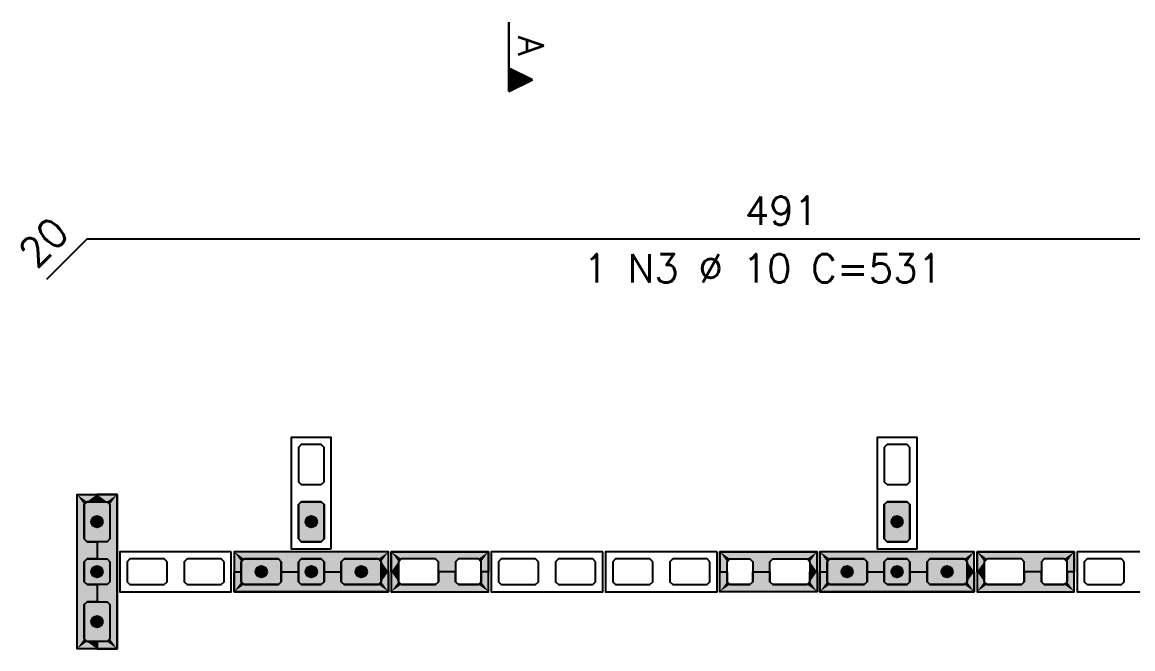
# Model space of a CAD drawing. Extents: x -1.9 to 86, y -1.6 to 60.9.
# Drawn here: x 6.92 to 14.69, y 27.5 to 31.89 of the extents above; entities that cross this region are included whole.
import ezdxf

# ---------------------------------------------------------------- set-up
doc = ezdxf.new("R2010")
doc.units = 0
doc.header["$MEASUREMENT"] = 0
for name, color, linetype in [('PENA_01', 1, 'CONTINUOUS'), ('PENA_02', 2, 'CONTINUOUS'), ('PENA_03', 3, 'CONTINUOUS'), ('PENA_05', 5, 'CONTINUOUS'), ('PENA_11', 252, 'CONTINUOUS'), ('PENA_19', 240, 'CONTINUOUS'), ('PENA_21', 100, 'CONTINUOUS')]:
    doc.layers.add(name, color=color, linetype=linetype)
doc.styles.get("Standard").update_dxf_attribs({"font": 'ROMANS.SHX'})

msp = doc.modelspace()

# ---------------------------------------------------------------- linework, layer by layer
at = {"layer": 'PENA_01', "linetype": 'Continuous'}
for points in [[(9.011106, 28.647602), (9.031106, 28.667602), (9.031106, 28.907602), (9.011106, 28.927602), (8.871106, 28.927602), (8.851106, 28.907602), (8.851106, 28.667602), (8.871106, 28.647602), (9.011106, 28.647602)], [(13.111106, 28.647602), (13.131106, 28.667602), (13.131106, 28.907602), (13.111106, 28.927602), (12.971106, 28.927602), (12.951106, 28.907602), (12.951106, 28.667602), (12.971106, 28.647602), (13.111106, 28.647602)], [(7.511106, 28.527602), (7.531106, 28.507602), (7.531106, 28.267602), (7.511106, 28.247602), (7.371106, 28.247602), (7.351106, 28.267602), (7.351106, 28.507602), (7.371106, 28.527602), (7.511106, 28.527602)], [(9.011106, 28.247602), (9.031106, 28.267602), (9.031106, 28.507602), (9.011106, 28.527602), (8.871106, 28.527602), (8.851106, 28.507602), (8.851106, 28.267602), (8.871106, 28.247602), (9.011106, 28.247602)], [(13.111106, 28.247602), (13.131106, 28.267602), (13.131106, 28.507602), (13.111106, 28.527602), (12.971106, 28.527602), (12.951106, 28.507602), (12.951106, 28.267602), (12.971106, 28.247602), (13.111106, 28.247602)], [(7.511106, 28.127602), (7.531106, 28.107602), (7.531106, 27.967602), (7.511106, 27.947602), (7.371106, 27.947602), (7.351106, 27.967602), (7.351106, 28.107602), (7.371106, 28.127602), (7.511106, 28.127602)], [(7.931106, 28.107602), (7.911106, 28.127602), (7.671106, 28.127602), (7.651106, 28.107602), (7.651106, 27.967602), (7.671106, 27.947602), (7.911106, 27.947602), (7.931106, 27.967602), (7.931106, 28.107602)], [(8.331106, 28.107602), (8.311106, 28.127602), (8.071106, 28.127602), (8.051106, 28.107602), (8.051106, 27.967602), (8.071106, 27.947602), (8.311106, 27.947602), (8.331106, 27.967602), (8.331106, 28.107602)], [(8.451106, 27.967602), (8.471106, 27.947602), (8.711106, 27.947602), (8.731106, 27.967602), (8.731106, 28.107602), (8.711106, 28.127602), (8.471106, 28.127602), (8.451106, 28.107602), (8.451106, 27.967602)], [(8.851106, 27.967602), (8.871106, 27.947602), (9.011106, 27.947602), (9.031106, 27.967602), (9.031106, 28.107602), (9.011106, 28.127602), (8.871106, 28.127602), (8.851106, 28.107602), (8.851106, 27.967602)], [(9.151106, 27.967602), (9.171106, 27.947602), (9.411106, 27.947602), (9.431106, 27.967602), (9.431106, 28.107602), (9.411106, 28.127602), (9.171106, 28.127602), (9.151106, 28.107602), (9.151106, 27.967602)], [(9.811106, 28.127602), (9.571106, 28.127602), (9.551106, 28.107602), (9.551106, 27.967602), (9.571106, 27.947602), (9.811106, 27.947602), (9.831106, 27.967602), (9.831106, 28.107602), (9.811106, 28.127602)], [(10.111106, 28.127602), (9.971106, 28.127602), (9.951106, 28.107602), (9.951106, 27.967602), (9.971106, 27.947602), (10.111106, 27.947602), (10.131106, 27.967602), (10.131106, 28.107602), (10.111106, 28.127602)], [(10.531106, 28.107602), (10.511106, 28.127602), (10.271106, 28.127602), (10.251106, 28.107602), (10.251106, 27.967602), (10.271106, 27.947602), (10.511106, 27.947602), (10.531106, 27.967602), (10.531106, 28.107602)], [(10.931106, 28.107602), (10.911106, 28.127602), (10.671106, 28.127602), (10.651106, 28.107602), (10.651106, 27.967602), (10.671106, 27.947602), (10.911106, 27.947602), (10.931106, 27.967602), (10.931106, 28.107602)], [(11.331106, 28.107602), (11.311106, 28.127602), (11.071106, 28.127602), (11.051106, 28.107602), (11.051106, 27.967602), (11.071106, 27.947602), (11.311106, 27.947602), (11.331106, 27.967602), (11.331106, 28.107602)], [(11.731106, 28.107602), (11.711106, 28.127602), (11.471106, 28.127602), (11.451106, 28.107602), (11.451106, 27.967602), (11.471106, 27.947602), (11.711106, 27.947602), (11.731106, 27.967602), (11.731106, 28.107602)], [(11.871106, 28.127602), (12.011106, 28.127602), (12.031106, 28.107602), (12.031106, 27.967602), (12.011106, 27.947602), (11.871106, 27.947602), (11.851106, 27.967602), (11.851106, 28.107602), (11.871106, 28.127602)], [(12.171106, 28.127602), (12.411106, 28.127602), (12.431106, 28.107602), (12.431106, 27.967602), (12.411106, 27.947602), (12.171106, 27.947602), (12.151106, 27.967602), (12.151106, 28.107602), (12.171106, 28.127602)], [(12.551106, 27.967602), (12.571106, 27.947602), (12.811106, 27.947602), (12.831106, 27.967602), (12.831106, 28.107602), (12.811106, 28.127602), (12.571106, 28.127602), (12.551106, 28.107602), (12.551106, 27.967602)], [(12.951106, 27.967602), (12.971106, 27.947602), (13.111106, 27.947602), (13.131106, 27.967602), (13.131106, 28.107602), (13.111106, 28.127602), (12.971106, 28.127602), (12.951106, 28.107602), (12.951106, 27.967602)], [(13.251106, 27.967602), (13.271106, 27.947602), (13.511106, 27.947602), (13.531106, 27.967602), (13.531106, 28.107602), (13.511106, 28.127602), (13.271106, 28.127602), (13.251106, 28.107602), (13.251106, 27.967602)], [(13.911106, 28.127602), (13.671106, 28.127602), (13.651106, 28.107602), (13.651106, 27.967602), (13.671106, 27.947602), (13.911106, 27.947602), (13.931106, 27.967602), (13.931106, 28.107602), (13.911106, 28.127602)], [(14.211106, 28.127602), (14.071106, 28.127602), (14.051106, 28.107602), (14.051106, 27.967602), (14.071106, 27.947602), (14.211106, 27.947602), (14.231106, 27.967602), (14.231106, 28.107602), (14.211106, 28.127602)], [(14.631106, 28.107602), (14.611106, 28.127602), (14.371106, 28.127602), (14.351106, 28.107602), (14.351106, 27.967602), (14.371106, 27.947602), (14.611106, 27.947602), (14.631106, 27.967602), (14.631106, 28.107602)], [(7.511106, 27.827602), (7.531106, 27.807602), (7.531106, 27.567602), (7.511106, 27.547602), (7.371106, 27.547602), (7.351106, 27.567602), (7.351106, 27.807602), (7.371106, 27.827602), (7.511106, 27.827602)]]:
    msp.add_lwpolyline(points, dxfattribs=at)
at = {"layer": 'PENA_02', "linetype": 'Continuous'}
for p, q in [((7.301106, 27.497602), (7.301106, 28.577602)), ((7.301106, 28.577602), (7.581106, 28.577602)), ((7.581106, 28.577602), (7.581106, 27.497602)), ((9.481106, 28.177602), (8.401106, 28.177602)), ((8.401106, 28.177602), (8.401106, 27.897602)), ((9.481106, 27.897602), (9.481106, 28.177602)), ((13.581106, 28.177602), (12.501106, 28.177602)), ((12.501106, 28.177602), (12.501106, 27.897602)), ((13.581106, 27.897602), (13.581106, 28.177602)), ((8.401106, 27.897602), (9.481106, 27.897602)), ((12.501106, 27.897602), (13.581106, 27.897602)), ((7.581106, 27.497602), (7.301106, 27.497602))]:
    msp.add_line(p, q, dxfattribs=at)
for points in [[(9.081106, 28.197602), (9.081106, 28.977602), (8.801106, 28.977602), (8.801106, 28.197602), (9.081106, 28.197602)], [(13.181106, 28.197602), (13.181106, 28.977602), (12.901106, 28.977602), (12.901106, 28.197602), (13.181106, 28.197602)], [(8.381106, 28.177602), (7.601106, 28.177602), (7.601106, 27.897602), (8.381106, 27.897602), (8.381106, 28.177602)], [(10.181106, 28.177602), (9.501106, 28.177602), (9.501106, 27.897602), (10.181106, 27.897602), (10.181106, 28.177602)], [(10.981106, 28.177602), (10.201106, 28.177602), (10.201106, 27.897602), (10.981106, 27.897602), (10.981106, 28.177602)], [(11.781106, 28.177602), (11.001106, 28.177602), (11.001106, 27.897602), (11.781106, 27.897602), (11.781106, 28.177602)], [(11.801106, 28.177602), (12.481106, 28.177602), (12.481106, 27.897602), (11.801106, 27.897602), (11.801106, 28.177602)], [(14.281106, 28.177602), (13.601106, 28.177602), (13.601106, 27.897602), (14.281106, 27.897602), (14.281106, 28.177602)], [(15.081106, 28.177602), (14.301106, 28.177602), (14.301106, 27.897602), (15.081106, 27.897602), (15.081106, 28.177602)]]:
    msp.add_lwpolyline(points, dxfattribs=at)
at = {"layer": 'PENA_03', "linetype": 'Continuous'}
for p, q in [((10.322784, 31.885031), (10.322784, 31.398649)), ((10.32348, 31.564234), (10.32348, 31.885031)), ((10.488717, 31.481615), (10.323479, 31.564234)), ((10.32348, 31.399777), (10.32348, 31.563454)), ((10.487156, 31.481615), (10.32348, 31.563454)), ((10.335548, 31.405031), (10.335548, 31.5582)), ((10.348312, 31.411413), (10.348312, 31.551818)), ((10.361076, 31.417795), (10.361076, 31.545436)), ((10.37384, 31.424177), (10.37384, 31.539054)), ((10.386604, 31.430559), (10.386604, 31.532672)), ((10.399368, 31.436941), (10.399368, 31.52629)), ((10.412132, 31.443323), (10.412132, 31.519908)), ((10.424896, 31.449705), (10.424896, 31.513526)), ((10.43766, 31.456087), (10.43766, 31.507144)), ((10.450424, 31.462469), (10.450424, 31.500762)), ((10.463189, 31.468851), (10.463189, 31.49438)), ((10.475953, 31.475233), (10.475953, 31.487997)), ((10.322784, 31.398649), (10.488717, 31.481615)), ((10.323479, 31.399777), (10.487156, 31.481615))]:
    msp.add_line(p, q, dxfattribs=at)
for points in [[(7.371106, 28.247602), (7.351106, 28.267602), (7.351106, 28.507602), (7.371106, 28.527602), (7.511106, 28.527602), (7.531106, 28.507602), (7.531106, 28.267602), (7.511106, 28.247602), (7.371106, 28.247602)], [(8.871106, 28.247602), (8.851106, 28.267602), (8.851106, 28.507602), (8.871106, 28.527602), (9.011106, 28.527602), (9.031106, 28.507602), (9.031106, 28.267602), (9.011106, 28.247602), (8.871106, 28.247602)], [(12.971106, 28.247602), (12.951106, 28.267602), (12.951106, 28.507602), (12.971106, 28.527602), (13.111106, 28.527602), (13.131106, 28.507602), (13.131106, 28.267602), (13.111106, 28.247602), (12.971106, 28.247602)], [(7.531106, 27.967602), (7.511106, 27.947602), (7.371106, 27.947602), (7.351106, 27.967602), (7.351106, 28.107602), (7.371106, 28.127602), (7.511106, 28.127602), (7.531106, 28.107602), (7.531106, 27.967602)], [(8.731106, 27.967602), (8.711106, 27.947602), (8.471106, 27.947602), (8.451106, 27.967602), (8.451106, 28.107602), (8.471106, 28.127602), (8.711106, 28.127602), (8.731106, 28.107602), (8.731106, 27.967602)], [(9.031106, 27.967602), (9.011106, 27.947602), (8.871106, 27.947602), (8.851106, 27.967602), (8.851106, 28.107602), (8.871106, 28.127602), (9.011106, 28.127602), (9.031106, 28.107602), (9.031106, 27.967602)], [(9.431106, 27.967602), (9.411106, 27.947602), (9.171106, 27.947602), (9.151106, 27.967602), (9.151106, 28.107602), (9.171106, 28.127602), (9.411106, 28.127602), (9.431106, 28.107602), (9.431106, 27.967602)], [(12.831106, 27.967602), (12.811106, 27.947602), (12.571106, 27.947602), (12.551106, 27.967602), (12.551106, 28.107602), (12.571106, 28.127602), (12.811106, 28.127602), (12.831106, 28.107602), (12.831106, 27.967602)], [(13.131106, 27.967602), (13.111106, 27.947602), (12.971106, 27.947602), (12.951106, 27.967602), (12.951106, 28.107602), (12.971106, 28.127602), (13.111106, 28.127602), (13.131106, 28.107602), (13.131106, 27.967602)], [(13.531106, 27.967602), (13.511106, 27.947602), (13.271106, 27.947602), (13.251106, 27.967602), (13.251106, 28.107602), (13.271106, 28.127602), (13.511106, 28.127602), (13.531106, 28.107602), (13.531106, 27.967602)], [(7.371106, 27.547602), (7.351106, 27.567602), (7.351106, 27.807602), (7.371106, 27.827602), (7.511106, 27.827602), (7.531106, 27.807602), (7.531106, 27.567602), (7.511106, 27.547602), (7.371106, 27.547602)]]:
    msp.add_lwpolyline(points, dxfattribs=at)
for centre in [(7.441106, 28.387602), (8.941106, 28.387602), (13.041106, 28.387602), (7.441106, 28.037602), (8.591106, 28.037602), (8.941106, 28.037602), (9.291106, 28.037602), (12.691106, 28.037602), (13.041106, 28.037602), (13.391106, 28.037602), (7.441106, 27.687602)]:
    msp.add_circle(centre, 0.04, dxfattribs=at)
for points in [[(7.481106, 28.387602), (7.421106, 28.422243), (7.403518, 28.401283)], [(7.481106, 28.387602), (7.403518, 28.401283), (7.403518, 28.373921)], [(7.481106, 28.387602), (7.403518, 28.373921), (7.421106, 28.352961)], [(7.481106, 28.387602), (7.448052, 28.426994), (7.421106, 28.422243)], [(7.481106, 28.387602), (7.421106, 28.352961), (7.448052, 28.34821)], [(7.481106, 28.387602), (7.471748, 28.413313), (7.448052, 28.426994)], [(7.481106, 28.387602), (7.448052, 28.34821), (7.471748, 28.36189)], [(7.481106, 28.387602), (7.471748, 28.36189), (7.481106, 28.387602)], [(8.981106, 28.387602), (8.921106, 28.422243), (8.903518, 28.401283)], [(8.981106, 28.387602), (8.903518, 28.401283), (8.903518, 28.373921)], [(8.981106, 28.387602), (8.903518, 28.373921), (8.921106, 28.352961)], [(8.981106, 28.387602), (8.948052, 28.426994), (8.921106, 28.422243)], [(8.981106, 28.387602), (8.921106, 28.352961), (8.948052, 28.34821)], [(8.981106, 28.387602), (8.971748, 28.413313), (8.948052, 28.426994)], [(8.981106, 28.387602), (8.948052, 28.34821), (8.971748, 28.36189)], [(8.981106, 28.387602), (8.971748, 28.36189), (8.981106, 28.387602)], [(13.081106, 28.387602), (13.021106, 28.422243), (13.003518, 28.401283)], [(13.081106, 28.387602), (13.003518, 28.401283), (13.003518, 28.373921)], [(13.081106, 28.387602), (13.003518, 28.373921), (13.021106, 28.352961)], [(13.081106, 28.387602), (13.048052, 28.426994), (13.021106, 28.422243)], [(13.081106, 28.387602), (13.021106, 28.352961), (13.048052, 28.34821)], [(13.081106, 28.387602), (13.071748, 28.413313), (13.048052, 28.426994)], [(13.081106, 28.387602), (13.048052, 28.34821), (13.071748, 28.36189)], [(13.081106, 28.387602), (13.071748, 28.36189), (13.081106, 28.387602)], [(7.481106, 28.037602), (7.421106, 28.072243), (7.403518, 28.051283)], [(7.481106, 28.037602), (7.448052, 28.076994), (7.421106, 28.072243)], [(7.481106, 28.037602), (7.471748, 28.063313), (7.448052, 28.076994)], [(8.631106, 28.037602), (8.571106, 28.072243), (8.553518, 28.051283)], [(8.631106, 28.037602), (8.598052, 28.076994), (8.571106, 28.072243)], [(8.631106, 28.037602), (8.621748, 28.063313), (8.598052, 28.076994)], [(8.981106, 28.037602), (8.921106, 28.072243), (8.903518, 28.051283)], [(8.981106, 28.037602), (8.948052, 28.076994), (8.921106, 28.072243)], [(8.981106, 28.037602), (8.971748, 28.063313), (8.948052, 28.076994)], [(9.331106, 28.037602), (9.271106, 28.072243), (9.253518, 28.051283)], [(9.331106, 28.037602), (9.298052, 28.076994), (9.271106, 28.072243)], [(9.331106, 28.037602), (9.321748, 28.063313), (9.298052, 28.076994)], [(12.731106, 28.037602), (12.671106, 28.072243), (12.653518, 28.051283)], [(12.731106, 28.037602), (12.698052, 28.076994), (12.671106, 28.072243)], [(12.731106, 28.037602), (12.721748, 28.063313), (12.698052, 28.076994)], [(13.081106, 28.037602), (13.021106, 28.072243), (13.003518, 28.051283)], [(13.081106, 28.037602), (13.048052, 28.076994), (13.021106, 28.072243)], [(13.081106, 28.037602), (13.071748, 28.063313), (13.048052, 28.076994)], [(13.431106, 28.037602), (13.371106, 28.072243), (13.353518, 28.051283)], [(13.431106, 28.037602), (13.398052, 28.076994), (13.371106, 28.072243)], [(13.431106, 28.037602), (13.421748, 28.063313), (13.398052, 28.076994)], [(7.481106, 28.037602), (7.403518, 28.051283), (7.403518, 28.023921)], [(7.481106, 28.037602), (7.403518, 28.023921), (7.421106, 28.002961)], [(7.481106, 28.037602), (7.421106, 28.002961), (7.448052, 27.99821)], [(7.481106, 28.037602), (7.448052, 27.99821), (7.471748, 28.01189)], [(7.481106, 28.037602), (7.471748, 28.01189), (7.481106, 28.037602)], [(8.631106, 28.037602), (8.553518, 28.051283), (8.553518, 28.023921)], [(8.631106, 28.037602), (8.553518, 28.023921), (8.571106, 28.002961)], [(8.631106, 28.037602), (8.571106, 28.002961), (8.598052, 27.99821)], [(8.631106, 28.037602), (8.598052, 27.99821), (8.621748, 28.01189)], [(8.631106, 28.037602), (8.621748, 28.01189), (8.631106, 28.037602)], [(8.981106, 28.037602), (8.903518, 28.051283), (8.903518, 28.023921)], [(8.981106, 28.037602), (8.903518, 28.023921), (8.921106, 28.002961)], [(8.981106, 28.037602), (8.921106, 28.002961), (8.948052, 27.99821)], [(8.981106, 28.037602), (8.948052, 27.99821), (8.971748, 28.01189)], [(8.981106, 28.037602), (8.971748, 28.01189), (8.981106, 28.037602)], [(9.331106, 28.037602), (9.253518, 28.051283), (9.253518, 28.023921)], [(9.331106, 28.037602), (9.253518, 28.023921), (9.271106, 28.002961)], [(9.331106, 28.037602), (9.271106, 28.002961), (9.298052, 27.99821)], [(9.331106, 28.037602), (9.298052, 27.99821), (9.321748, 28.01189)], [(9.331106, 28.037602), (9.321748, 28.01189), (9.331106, 28.037602)], [(12.731106, 28.037602), (12.653518, 28.051283), (12.653518, 28.023921)], [(12.731106, 28.037602), (12.653518, 28.023921), (12.671106, 28.002961)], [(12.731106, 28.037602), (12.671106, 28.002961), (12.698052, 27.99821)], [(12.731106, 28.037602), (12.698052, 27.99821), (12.721748, 28.01189)], [(12.731106, 28.037602), (12.721748, 28.01189), (12.731106, 28.037602)], [(13.081106, 28.037602), (13.003518, 28.051283), (13.003518, 28.023921)], [(13.081106, 28.037602), (13.003518, 28.023921), (13.021106, 28.002961)], [(13.081106, 28.037602), (13.021106, 28.002961), (13.048052, 27.99821)], [(13.081106, 28.037602), (13.048052, 27.99821), (13.071748, 28.01189)], [(13.081106, 28.037602), (13.071748, 28.01189), (13.081106, 28.037602)], [(13.431106, 28.037602), (13.353518, 28.051283), (13.353518, 28.023921)], [(13.431106, 28.037602), (13.353518, 28.023921), (13.371106, 28.002961)], [(13.431106, 28.037602), (13.371106, 28.002961), (13.398052, 27.99821)], [(13.431106, 28.037602), (13.398052, 27.99821), (13.421748, 28.01189)], [(13.431106, 28.037602), (13.421748, 28.01189), (13.431106, 28.037602)], [(7.481106, 27.687602), (7.421106, 27.722243), (7.403518, 27.701283)], [(7.481106, 27.687602), (7.403518, 27.701283), (7.403518, 27.673921)], [(7.481106, 27.687602), (7.403518, 27.673921), (7.421106, 27.652961)], [(7.481106, 27.687602), (7.448052, 27.726994), (7.421106, 27.722243)], [(7.481106, 27.687602), (7.421106, 27.652961), (7.448052, 27.64821)], [(7.481106, 27.687602), (7.471748, 27.713313), (7.448052, 27.726994)], [(7.481106, 27.687602), (7.448052, 27.64821), (7.471748, 27.66189)], [(7.481106, 27.687602), (7.471748, 27.66189), (7.481106, 27.687602)]]:
    msp.add_solid(points, dxfattribs=at)
at = {"layer": 'PENA_05', "linetype": 'Continuous'}
for p, q in [((7.369447, 30.365601), (7.086605, 30.082758)), ((17.181106, 30.365601), (7.369447, 30.365601))]:
    msp.add_line(p, q, dxfattribs=at)
at = {"layer": 'PENA_11', "linetype": 'Continuous'}
for points in [[(7.371106, 28.247602), (7.351106, 28.507602), (7.371106, 28.527602)], [(7.371106, 28.247602), (7.351106, 28.267602), (7.351106, 28.507602)], [(7.371106, 28.247602), (7.371106, 28.527602), (7.511106, 28.527602)], [(7.371106, 28.247602), (7.511106, 28.527602), (7.531106, 28.507602)], [(7.371106, 28.247602), (7.531106, 28.507602), (7.531106, 28.267602)], [(8.871106, 28.247602), (8.851106, 28.507602), (8.871106, 28.527602)], [(8.871106, 28.247602), (8.851106, 28.267602), (8.851106, 28.507602)], [(8.871106, 28.247602), (8.871106, 28.527602), (9.011106, 28.527602)], [(8.871106, 28.247602), (9.011106, 28.527602), (9.031106, 28.507602)], [(8.871106, 28.247602), (9.031106, 28.507602), (9.031106, 28.267602)], [(12.971106, 28.247602), (12.951106, 28.507602), (12.971106, 28.527602)], [(12.971106, 28.247602), (12.951106, 28.267602), (12.951106, 28.507602)], [(12.971106, 28.247602), (12.971106, 28.527602), (13.111106, 28.527602)], [(12.971106, 28.247602), (13.111106, 28.527602), (13.131106, 28.507602)], [(12.971106, 28.247602), (13.131106, 28.507602), (13.131106, 28.267602)], [(7.371106, 28.247602), (7.531106, 28.267602), (7.511106, 28.247602)], [(7.371106, 28.247602), (7.511106, 28.247602), (7.371106, 28.247602)], [(8.871106, 28.247602), (9.031106, 28.267602), (9.011106, 28.247602)], [(8.871106, 28.247602), (9.011106, 28.247602), (8.871106, 28.247602)], [(12.971106, 28.247602), (13.131106, 28.267602), (13.111106, 28.247602)], [(12.971106, 28.247602), (13.111106, 28.247602), (12.971106, 28.247602)], [(7.531106, 27.967602), (7.351106, 28.107602), (7.371106, 28.127602)], [(7.531106, 27.967602), (7.351106, 27.967602), (7.351106, 28.107602)], [(7.531106, 27.967602), (7.371106, 28.127602), (7.511106, 28.127602)], [(7.531106, 27.967602), (7.511106, 28.127602), (7.531106, 28.107602)], [(7.531106, 27.967602), (7.531106, 28.107602), (7.531106, 27.967602)], [(8.731106, 27.967602), (8.451106, 28.107602), (8.471106, 28.127602)], [(8.731106, 27.967602), (8.451106, 27.967602), (8.451106, 28.107602)], [(8.731106, 27.967602), (8.471106, 28.127602), (8.711106, 28.127602)], [(8.731106, 27.967602), (8.711106, 28.127602), (8.731106, 28.107602)], [(8.731106, 27.967602), (8.731106, 28.107602), (8.731106, 27.967602)], [(9.031106, 27.967602), (8.851106, 28.107602), (8.871106, 28.127602)], [(9.031106, 27.967602), (8.851106, 27.967602), (8.851106, 28.107602)], [(9.031106, 27.967602), (8.871106, 28.127602), (9.011106, 28.127602)], [(9.031106, 27.967602), (9.011106, 28.127602), (9.031106, 28.107602)], [(9.031106, 27.967602), (9.031106, 28.107602), (9.031106, 27.967602)], [(9.431106, 27.967602), (9.151106, 28.107602), (9.171106, 28.127602)], [(9.431106, 27.967602), (9.151106, 27.967602), (9.151106, 28.107602)], [(9.431106, 27.967602), (9.171106, 28.127602), (9.411106, 28.127602)], [(9.431106, 27.967602), (9.411106, 28.127602), (9.431106, 28.107602)], [(9.431106, 27.967602), (9.431106, 28.107602), (9.431106, 27.967602)], [(12.831106, 27.967602), (12.551106, 28.107602), (12.571106, 28.127602)], [(12.831106, 27.967602), (12.551106, 27.967602), (12.551106, 28.107602)], [(12.831106, 27.967602), (12.571106, 28.127602), (12.811106, 28.127602)], [(12.831106, 27.967602), (12.811106, 28.127602), (12.831106, 28.107602)], [(12.831106, 27.967602), (12.831106, 28.107602), (12.831106, 27.967602)], [(13.131106, 27.967602), (12.951106, 28.107602), (12.971106, 28.127602)], [(13.131106, 27.967602), (12.951106, 27.967602), (12.951106, 28.107602)], [(13.131106, 27.967602), (12.971106, 28.127602), (13.111106, 28.127602)], [(13.131106, 27.967602), (13.111106, 28.127602), (13.131106, 28.107602)], [(13.131106, 27.967602), (13.131106, 28.107602), (13.131106, 27.967602)], [(13.531106, 27.967602), (13.251106, 28.107602), (13.271106, 28.127602)], [(13.531106, 27.967602), (13.251106, 27.967602), (13.251106, 28.107602)], [(13.531106, 27.967602), (13.271106, 28.127602), (13.511106, 28.127602)], [(13.531106, 27.967602), (13.511106, 28.127602), (13.531106, 28.107602)], [(13.531106, 27.967602), (13.531106, 28.107602), (13.531106, 27.967602)], [(7.531106, 27.967602), (7.371106, 27.947602), (7.351106, 27.967602)], [(7.531106, 27.967602), (7.511106, 27.947602), (7.371106, 27.947602)], [(8.731106, 27.967602), (8.471106, 27.947602), (8.451106, 27.967602)], [(8.731106, 27.967602), (8.711106, 27.947602), (8.471106, 27.947602)], [(9.031106, 27.967602), (8.871106, 27.947602), (8.851106, 27.967602)], [(9.031106, 27.967602), (9.011106, 27.947602), (8.871106, 27.947602)], [(9.431106, 27.967602), (9.171106, 27.947602), (9.151106, 27.967602)], [(9.431106, 27.967602), (9.411106, 27.947602), (9.171106, 27.947602)], [(12.831106, 27.967602), (12.571106, 27.947602), (12.551106, 27.967602)], [(12.831106, 27.967602), (12.811106, 27.947602), (12.571106, 27.947602)], [(13.131106, 27.967602), (12.971106, 27.947602), (12.951106, 27.967602)], [(13.131106, 27.967602), (13.111106, 27.947602), (12.971106, 27.947602)], [(13.531106, 27.967602), (13.271106, 27.947602), (13.251106, 27.967602)], [(13.531106, 27.967602), (13.511106, 27.947602), (13.271106, 27.947602)], [(7.371106, 27.547602), (7.351106, 27.807602), (7.371106, 27.827602)], [(7.371106, 27.547602), (7.351106, 27.567602), (7.351106, 27.807602)], [(7.371106, 27.547602), (7.371106, 27.827602), (7.511106, 27.827602)], [(7.371106, 27.547602), (7.511106, 27.827602), (7.531106, 27.807602)], [(7.371106, 27.547602), (7.531106, 27.807602), (7.531106, 27.567602)], [(7.371106, 27.547602), (7.531106, 27.567602), (7.511106, 27.547602)], [(7.371106, 27.547602), (7.511106, 27.547602), (7.371106, 27.547602)]]:
    msp.add_solid(points, dxfattribs=at)
at = {"layer": 'PENA_19', "linetype": 'Continuous'}
for points in [[(7.441106, 28.577602), (7.441106, 28.527602), (7.371106, 28.527602), (7.351106, 28.507602), (7.351106, 28.267602), (7.371106, 28.247602), (7.441106, 28.247602), (7.441106, 28.127602), (7.371106, 28.127602), (7.351106, 28.107602), (7.351106, 27.967602), (7.371106, 27.947602), (7.441106, 27.947602), (7.441106, 27.827602), (7.371106, 27.827602), (7.351106, 27.807602), (7.351106, 27.567602), (7.371106, 27.547602), (7.441106, 27.547602), (7.441106, 27.497602), (7.301106, 27.497602), (7.301106, 28.577602), (7.441106, 28.577602)], [(7.441106, 28.577602), (7.441106, 28.527602), (7.511106, 28.527602), (7.531106, 28.507602), (7.531106, 28.267602), (7.511106, 28.247602), (7.441106, 28.247602), (7.441106, 28.127602), (7.511106, 28.127602), (7.531106, 28.107602), (7.531106, 27.967602), (7.511106, 27.947602), (7.441106, 27.947602), (7.441106, 27.827602), (7.511106, 27.827602), (7.531106, 27.807602), (7.531106, 27.567602), (7.511106, 27.547602), (7.441106, 27.547602), (7.441106, 27.497602), (7.581106, 27.497602), (7.581106, 28.577602), (7.441106, 28.577602)], [(8.401106, 28.037602), (8.451106, 28.037602), (8.451106, 28.107602), (8.471106, 28.127602), (8.711106, 28.127602), (8.731106, 28.107602), (8.731106, 28.037602), (8.851106, 28.037602), (8.851106, 28.107602), (8.871106, 28.127602), (9.011106, 28.127602), (9.031106, 28.107602), (9.031106, 28.037602), (9.151106, 28.037602), (9.151106, 28.107602), (9.171106, 28.127602), (9.411106, 28.127602), (9.431106, 28.107602), (9.431106, 28.037602), (9.481106, 28.037602), (9.481106, 28.177602), (8.401106, 28.177602), (8.401106, 28.037602)], [(12.501106, 28.037602), (12.551106, 28.037602), (12.551106, 28.107602), (12.571106, 28.127602), (12.811106, 28.127602), (12.831106, 28.107602), (12.831106, 28.037602), (12.951106, 28.037602), (12.951106, 28.107602), (12.971106, 28.127602), (13.111106, 28.127602), (13.131106, 28.107602), (13.131106, 28.037602), (13.251106, 28.037602), (13.251106, 28.107602), (13.271106, 28.127602), (13.511106, 28.127602), (13.531106, 28.107602), (13.531106, 28.037602), (13.581106, 28.037602), (13.581106, 28.177602), (12.501106, 28.177602), (12.501106, 28.037602)], [(8.401106, 28.037602), (8.451106, 28.037602), (8.451106, 27.967602), (8.471106, 27.947602), (8.711106, 27.947602), (8.731106, 27.967602), (8.731106, 28.037602), (8.851106, 28.037602), (8.851106, 27.967602), (8.871106, 27.947602), (9.011106, 27.947602), (9.031106, 27.967602), (9.031106, 28.037602), (9.151106, 28.037602), (9.151106, 27.967602), (9.171106, 27.947602), (9.411106, 27.947602), (9.431106, 27.967602), (9.431106, 28.037602), (9.481106, 28.037602), (9.481106, 27.897602), (8.401106, 27.897602), (8.401106, 28.037602)], [(12.501106, 28.037602), (12.551106, 28.037602), (12.551106, 27.967602), (12.571106, 27.947602), (12.811106, 27.947602), (12.831106, 27.967602), (12.831106, 28.037602), (12.951106, 28.037602), (12.951106, 27.967602), (12.971106, 27.947602), (13.111106, 27.947602), (13.131106, 27.967602), (13.131106, 28.037602), (13.251106, 28.037602), (13.251106, 27.967602), (13.271106, 27.947602), (13.511106, 27.947602), (13.531106, 27.967602), (13.531106, 28.037602), (13.581106, 28.037602), (13.581106, 27.897602), (12.501106, 27.897602), (12.501106, 28.037602)]]:
    msp.add_lwpolyline(points, dxfattribs=at)
for points in [[(7.371106, 28.527602), (7.351106, 28.507602), (7.301106, 28.577602)], [(7.371106, 28.527602), (7.301106, 28.577602), (7.441106, 28.577602)], [(7.301106, 28.577602), (7.351106, 28.507602), (7.301106, 27.497602)], [(7.371106, 28.527602), (7.441106, 28.577602), (7.441106, 28.527602)], [(7.441106, 28.577602), (7.511106, 28.527602), (7.581106, 28.577602)], [(7.441106, 28.577602), (7.441106, 28.527602), (7.511106, 28.527602)], [(7.581106, 28.577602), (7.511106, 28.527602), (7.531106, 28.507602)], [(7.581106, 28.577602), (7.531106, 28.507602), (7.581106, 27.497602)], [(7.301106, 27.497602), (7.351106, 28.507602), (7.351106, 27.567602)], [(7.351106, 27.567602), (7.351106, 28.507602), (7.351106, 28.267602)], [(7.581106, 27.497602), (7.531106, 28.507602), (7.531106, 28.267602)], [(7.351106, 28.267602), (7.351106, 27.567602), (7.351106, 28.107602)], [(7.371106, 28.247602), (7.351106, 28.107602), (7.351106, 28.267602)], [(7.371106, 28.127602), (7.351106, 28.107602), (7.371106, 28.247602)], [(7.371106, 28.127602), (7.371106, 28.247602), (7.441106, 28.247602)], [(7.371106, 28.127602), (7.441106, 28.247602), (7.441106, 28.127602)], [(7.511106, 28.247602), (7.441106, 28.247602), (7.511106, 28.127602)], [(7.441106, 28.247602), (7.441106, 28.127602), (7.511106, 28.127602)], [(7.531106, 28.107602), (7.531106, 28.267602), (7.511106, 28.247602)], [(7.531106, 28.107602), (7.511106, 28.247602), (7.511106, 28.127602)], [(7.581106, 27.497602), (7.531106, 28.267602), (7.531106, 28.107602)], [(9.481106, 28.177602), (8.401106, 28.177602), (8.471106, 28.127602)], [(8.401106, 28.177602), (8.401106, 28.037602), (8.451106, 28.037602)], [(8.401106, 28.177602), (8.451106, 28.037602), (8.451106, 28.107602)], [(8.401106, 28.177602), (8.451106, 28.107602), (8.471106, 28.127602)], [(9.481106, 28.177602), (8.471106, 28.127602), (8.711106, 28.127602)], [(9.481106, 28.177602), (8.711106, 28.127602), (8.871106, 28.127602)], [(9.481106, 28.177602), (8.871106, 28.127602), (9.011106, 28.127602)], [(9.481106, 28.177602), (9.011106, 28.127602), (9.031106, 28.107602)], [(9.481106, 28.177602), (9.031106, 28.107602), (9.171106, 28.127602)], [(9.481106, 28.177602), (9.171106, 28.127602), (9.411106, 28.127602)], [(9.481106, 28.177602), (9.411106, 28.127602), (9.431106, 28.107602)], [(9.481106, 28.177602), (9.431106, 28.107602), (9.481106, 28.037602)], [(13.581106, 28.177602), (12.501106, 28.177602), (12.571106, 28.127602)], [(12.501106, 28.177602), (12.501106, 28.037602), (12.551106, 28.037602)], [(12.501106, 28.177602), (12.551106, 28.037602), (12.551106, 28.107602)], [(12.501106, 28.177602), (12.551106, 28.107602), (12.571106, 28.127602)], [(13.581106, 28.177602), (12.571106, 28.127602), (12.811106, 28.127602)], [(13.581106, 28.177602), (12.811106, 28.127602), (12.971106, 28.127602)], [(13.581106, 28.177602), (12.971106, 28.127602), (13.111106, 28.127602)], [(13.581106, 28.177602), (13.111106, 28.127602), (13.131106, 28.107602)], [(13.581106, 28.177602), (13.131106, 28.107602), (13.271106, 28.127602)], [(13.581106, 28.177602), (13.271106, 28.127602), (13.511106, 28.127602)], [(13.581106, 28.177602), (13.511106, 28.127602), (13.531106, 28.107602)], [(13.581106, 28.177602), (13.531106, 28.107602), (13.581106, 28.037602)], [(7.351106, 28.107602), (7.351106, 27.567602), (7.351106, 27.967602)], [(7.531106, 27.967602), (7.581106, 27.497602), (7.531106, 28.107602)], [(8.731106, 28.107602), (8.871106, 28.127602), (8.711106, 28.127602)], [(8.731106, 28.107602), (8.851106, 28.107602), (8.871106, 28.127602)], [(8.731106, 28.107602), (8.731106, 28.037602), (8.851106, 28.037602)], [(8.731106, 28.107602), (8.851106, 28.037602), (8.851106, 28.107602)], [(9.031106, 28.107602), (9.151106, 28.107602), (9.171106, 28.127602)], [(9.031106, 28.107602), (9.031106, 28.037602), (9.151106, 28.037602)], [(9.031106, 28.107602), (9.151106, 28.037602), (9.151106, 28.107602)], [(9.481106, 28.037602), (9.431106, 28.107602), (9.431106, 28.037602)], [(12.831106, 28.107602), (12.971106, 28.127602), (12.811106, 28.127602)], [(12.831106, 28.107602), (12.951106, 28.107602), (12.971106, 28.127602)], [(12.831106, 28.107602), (12.831106, 28.037602), (12.951106, 28.037602)], [(12.831106, 28.107602), (12.951106, 28.037602), (12.951106, 28.107602)], [(13.131106, 28.107602), (13.251106, 28.107602), (13.271106, 28.127602)], [(13.131106, 28.107602), (13.131106, 28.037602), (13.251106, 28.037602)], [(13.131106, 28.107602), (13.251106, 28.037602), (13.251106, 28.107602)], [(13.581106, 28.037602), (13.531106, 28.107602), (13.531106, 28.037602)], [(8.401106, 27.897602), (8.401106, 28.037602), (8.451106, 28.037602)], [(8.401106, 27.897602), (8.451106, 28.037602), (8.451106, 27.967602)], [(8.731106, 27.967602), (8.731106, 28.037602), (8.851106, 28.037602)], [(8.731106, 27.967602), (8.851106, 28.037602), (8.851106, 27.967602)], [(9.031106, 27.967602), (9.031106, 28.037602), (9.151106, 28.037602)], [(9.031106, 27.967602), (9.151106, 28.037602), (9.151106, 27.967602)], [(9.481106, 27.897602), (9.431106, 27.967602), (9.481106, 28.037602)], [(9.481106, 28.037602), (9.431106, 27.967602), (9.431106, 28.037602)], [(12.501106, 27.897602), (12.501106, 28.037602), (12.551106, 28.037602)], [(12.501106, 27.897602), (12.551106, 28.037602), (12.551106, 27.967602)], [(12.831106, 27.967602), (12.831106, 28.037602), (12.951106, 28.037602)], [(12.831106, 27.967602), (12.951106, 28.037602), (12.951106, 27.967602)], [(13.131106, 27.967602), (13.131106, 28.037602), (13.251106, 28.037602)], [(13.131106, 27.967602), (13.251106, 28.037602), (13.251106, 27.967602)], [(13.581106, 27.897602), (13.531106, 27.967602), (13.581106, 28.037602)], [(13.581106, 28.037602), (13.531106, 27.967602), (13.531106, 28.037602)], [(7.351106, 27.567602), (7.351106, 27.807602), (7.351106, 27.967602)], [(7.371106, 27.947602), (7.351106, 27.807602), (7.351106, 27.967602)], [(7.371106, 27.947602), (7.371106, 27.827602), (7.351106, 27.807602)], [(7.441106, 27.947602), (7.371106, 27.827602), (7.371106, 27.947602)], [(7.441106, 27.947602), (7.441106, 27.827602), (7.371106, 27.827602)], [(7.441106, 27.947602), (7.511106, 27.827602), (7.511106, 27.947602)], [(7.511106, 27.827602), (7.441106, 27.947602), (7.441106, 27.827602)], [(7.511106, 27.947602), (7.531106, 27.807602), (7.531106, 27.967602)], [(7.511106, 27.827602), (7.531106, 27.807602), (7.511106, 27.947602)], [(7.531106, 27.807602), (7.581106, 27.497602), (7.531106, 27.967602)], [(8.401106, 27.897602), (8.451106, 27.967602), (8.471106, 27.947602)], [(9.481106, 27.897602), (8.401106, 27.897602), (8.471106, 27.947602)], [(9.481106, 27.897602), (8.471106, 27.947602), (8.711106, 27.947602)], [(8.731106, 27.967602), (8.871106, 27.947602), (8.711106, 27.947602)], [(9.481106, 27.897602), (8.711106, 27.947602), (8.871106, 27.947602)], [(8.731106, 27.967602), (8.851106, 27.967602), (8.871106, 27.947602)], [(9.481106, 27.897602), (8.871106, 27.947602), (9.011106, 27.947602)], [(9.481106, 27.897602), (9.011106, 27.947602), (9.031106, 27.967602)], [(9.481106, 27.897602), (9.031106, 27.967602), (9.171106, 27.947602)], [(9.031106, 27.967602), (9.151106, 27.967602), (9.171106, 27.947602)], [(9.481106, 27.897602), (9.171106, 27.947602), (9.411106, 27.947602)], [(9.481106, 27.897602), (9.411106, 27.947602), (9.431106, 27.967602)], [(12.501106, 27.897602), (12.551106, 27.967602), (12.571106, 27.947602)], [(13.581106, 27.897602), (12.501106, 27.897602), (12.571106, 27.947602)], [(13.581106, 27.897602), (12.571106, 27.947602), (12.811106, 27.947602)], [(12.831106, 27.967602), (12.971106, 27.947602), (12.811106, 27.947602)], [(13.581106, 27.897602), (12.811106, 27.947602), (12.971106, 27.947602)], [(12.831106, 27.967602), (12.951106, 27.967602), (12.971106, 27.947602)], [(13.581106, 27.897602), (12.971106, 27.947602), (13.111106, 27.947602)], [(13.581106, 27.897602), (13.111106, 27.947602), (13.131106, 27.967602)], [(13.581106, 27.897602), (13.131106, 27.967602), (13.271106, 27.947602)], [(13.131106, 27.967602), (13.251106, 27.967602), (13.271106, 27.947602)], [(13.581106, 27.897602), (13.271106, 27.947602), (13.511106, 27.947602)], [(13.581106, 27.897602), (13.511106, 27.947602), (13.531106, 27.967602)], [(7.581106, 27.497602), (7.531106, 27.807602), (7.531106, 27.567602)], [(7.371106, 27.547602), (7.301106, 27.497602), (7.351106, 27.567602)], [(7.441106, 27.497602), (7.301106, 27.497602), (7.371106, 27.547602)], [(7.441106, 27.547602), (7.441106, 27.497602), (7.371106, 27.547602)], [(7.581106, 27.497602), (7.511106, 27.547602), (7.441106, 27.547602)], [(7.581106, 27.497602), (7.441106, 27.547602), (7.441106, 27.497602)], [(7.581106, 27.497602), (7.531106, 27.567602), (7.511106, 27.547602)]]:
    msp.add_solid(points, dxfattribs=at)
at = {"layer": 'PENA_21', "linetype": 'Continuous'}
for points in [[(10.181106, 28.037602), (10.131106, 28.037602), (10.131106, 28.107602), (10.111106, 28.127602), (9.971106, 28.127602), (9.951106, 28.107602), (9.951106, 28.037602), (9.831106, 28.037602), (9.831106, 28.107602), (9.811106, 28.127602), (9.571106, 28.127602), (9.551106, 28.107602), (9.551106, 28.037602), (9.501106, 28.037602), (9.501106, 28.177602), (10.181106, 28.177602), (10.181106, 28.037602)], [(11.801106, 28.037602), (11.851106, 28.037602), (11.851106, 28.107602), (11.871106, 28.127602), (12.011106, 28.127602), (12.031106, 28.107602), (12.031106, 28.037602), (12.151106, 28.037602), (12.151106, 28.107602), (12.171106, 28.127602), (12.411106, 28.127602), (12.431106, 28.107602), (12.431106, 28.037602), (12.481106, 28.037602), (12.481106, 28.177602), (11.801106, 28.177602), (11.801106, 28.037602)], [(14.281106, 28.037602), (14.231106, 28.037602), (14.231106, 28.107602), (14.211106, 28.127602), (14.071106, 28.127602), (14.051106, 28.107602), (14.051106, 28.037602), (13.931106, 28.037602), (13.931106, 28.107602), (13.911106, 28.127602), (13.671106, 28.127602), (13.651106, 28.107602), (13.651106, 28.037602), (13.601106, 28.037602), (13.601106, 28.177602), (14.281106, 28.177602), (14.281106, 28.037602)], [(10.181106, 28.037602), (10.131106, 28.037602), (10.131106, 27.967602), (10.111106, 27.947602), (9.971106, 27.947602), (9.951106, 27.967602), (9.951106, 28.037602), (9.831106, 28.037602), (9.831106, 27.967602), (9.811106, 27.947602), (9.571106, 27.947602), (9.551106, 27.967602), (9.551106, 28.037602), (9.501106, 28.037602), (9.501106, 27.897602), (10.181106, 27.897602), (10.181106, 28.037602)], [(11.801106, 28.037602), (11.851106, 28.037602), (11.851106, 27.967602), (11.871106, 27.947602), (12.011106, 27.947602), (12.031106, 27.967602), (12.031106, 28.037602), (12.151106, 28.037602), (12.151106, 27.967602), (12.171106, 27.947602), (12.411106, 27.947602), (12.431106, 27.967602), (12.431106, 28.037602), (12.481106, 28.037602), (12.481106, 27.897602), (11.801106, 27.897602), (11.801106, 28.037602)], [(14.281106, 28.037602), (14.231106, 28.037602), (14.231106, 27.967602), (14.211106, 27.947602), (14.071106, 27.947602), (14.051106, 27.967602), (14.051106, 28.037602), (13.931106, 28.037602), (13.931106, 27.967602), (13.911106, 27.947602), (13.671106, 27.947602), (13.651106, 27.967602), (13.651106, 28.037602), (13.601106, 28.037602), (13.601106, 27.897602), (14.281106, 27.897602), (14.281106, 28.037602)]]:
    msp.add_lwpolyline(points, dxfattribs=at)
for points in [[(10.181106, 28.177602), (9.571106, 28.127602), (9.501106, 28.177602)], [(9.571106, 28.127602), (9.551106, 28.107602), (9.501106, 28.177602)], [(9.501106, 28.177602), (9.551106, 28.107602), (9.501106, 28.037602)], [(9.811106, 28.127602), (9.571106, 28.127602), (10.181106, 28.177602)], [(9.831106, 28.107602), (9.811106, 28.127602), (10.181106, 28.177602)], [(10.181106, 28.177602), (9.971106, 28.127602), (9.831106, 28.107602)], [(10.181106, 28.177602), (10.111106, 28.127602), (9.971106, 28.127602)], [(10.181106, 28.177602), (10.131106, 28.107602), (10.111106, 28.127602)], [(10.181106, 28.177602), (10.181106, 28.037602), (10.131106, 28.037602)], [(10.181106, 28.177602), (10.131106, 28.037602), (10.131106, 28.107602)], [(12.481106, 28.177602), (11.801106, 28.177602), (11.871106, 28.127602)], [(11.801106, 28.177602), (11.801106, 28.037602), (11.851106, 28.037602)], [(11.801106, 28.177602), (11.851106, 28.037602), (11.851106, 28.107602)], [(11.801106, 28.177602), (11.851106, 28.107602), (11.871106, 28.127602)], [(12.481106, 28.177602), (11.871106, 28.127602), (12.011106, 28.127602)], [(12.481106, 28.177602), (12.011106, 28.127602), (12.031106, 28.107602)], [(12.481106, 28.177602), (12.031106, 28.107602), (12.171106, 28.127602)], [(12.481106, 28.177602), (12.171106, 28.127602), (12.411106, 28.127602)], [(12.481106, 28.177602), (12.411106, 28.127602), (12.431106, 28.107602)], [(12.481106, 28.177602), (12.431106, 28.107602), (12.481106, 28.037602)], [(14.281106, 28.177602), (13.671106, 28.127602), (13.601106, 28.177602)], [(13.671106, 28.127602), (13.651106, 28.107602), (13.601106, 28.177602)], [(13.601106, 28.177602), (13.651106, 28.107602), (13.601106, 28.037602)], [(13.911106, 28.127602), (13.671106, 28.127602), (14.281106, 28.177602)], [(13.931106, 28.107602), (13.911106, 28.127602), (14.281106, 28.177602)], [(14.281106, 28.177602), (14.071106, 28.127602), (13.931106, 28.107602)], [(14.281106, 28.177602), (14.211106, 28.127602), (14.071106, 28.127602)], [(14.281106, 28.177602), (14.231106, 28.107602), (14.211106, 28.127602)], [(14.281106, 28.177602), (14.281106, 28.037602), (14.231106, 28.037602)], [(14.281106, 28.177602), (14.231106, 28.037602), (14.231106, 28.107602)], [(9.551106, 28.107602), (9.551106, 28.037602), (9.501106, 28.037602)], [(9.831106, 28.037602), (9.831106, 28.107602), (9.971106, 28.127602)], [(9.831106, 28.037602), (9.971106, 28.127602), (9.951106, 28.107602)], [(9.831106, 28.037602), (9.951106, 28.107602), (9.951106, 28.037602)], [(12.031106, 28.107602), (12.151106, 28.107602), (12.171106, 28.127602)], [(12.031106, 28.107602), (12.031106, 28.037602), (12.151106, 28.037602)], [(12.031106, 28.107602), (12.151106, 28.037602), (12.151106, 28.107602)], [(12.481106, 28.037602), (12.431106, 28.107602), (12.431106, 28.037602)], [(13.651106, 28.107602), (13.651106, 28.037602), (13.601106, 28.037602)], [(13.931106, 28.037602), (13.931106, 28.107602), (14.071106, 28.127602)], [(13.931106, 28.037602), (14.071106, 28.127602), (14.051106, 28.107602)], [(13.931106, 28.037602), (14.051106, 28.107602), (14.051106, 28.037602)], [(9.501106, 27.897602), (9.551106, 27.967602), (9.501106, 28.037602)], [(9.551106, 27.967602), (9.551106, 28.037602), (9.501106, 28.037602)], [(9.831106, 28.037602), (9.831106, 27.967602), (9.971106, 27.947602)], [(9.831106, 28.037602), (9.971106, 27.947602), (9.951106, 27.967602)], [(9.831106, 28.037602), (9.951106, 27.967602), (9.951106, 28.037602)], [(10.181106, 27.897602), (10.181106, 28.037602), (10.131106, 28.037602)], [(10.181106, 27.897602), (10.131106, 28.037602), (10.131106, 27.967602)], [(11.801106, 27.897602), (11.801106, 28.037602), (11.851106, 28.037602)], [(11.801106, 27.897602), (11.851106, 28.037602), (11.851106, 27.967602)], [(12.031106, 27.967602), (12.031106, 28.037602), (12.151106, 28.037602)], [(12.031106, 27.967602), (12.151106, 28.037602), (12.151106, 27.967602)], [(12.481106, 27.897602), (12.431106, 27.967602), (12.481106, 28.037602)], [(12.481106, 28.037602), (12.431106, 27.967602), (12.431106, 28.037602)], [(13.601106, 27.897602), (13.651106, 27.967602), (13.601106, 28.037602)], [(13.651106, 27.967602), (13.651106, 28.037602), (13.601106, 28.037602)], [(13.931106, 28.037602), (13.931106, 27.967602), (14.071106, 27.947602)], [(13.931106, 28.037602), (14.071106, 27.947602), (14.051106, 27.967602)], [(13.931106, 28.037602), (14.051106, 27.967602), (14.051106, 28.037602)], [(14.281106, 27.897602), (14.281106, 28.037602), (14.231106, 28.037602)], [(14.281106, 27.897602), (14.231106, 28.037602), (14.231106, 27.967602)], [(9.571106, 27.947602), (9.551106, 27.967602), (9.501106, 27.897602)], [(10.181106, 27.897602), (9.571106, 27.947602), (9.501106, 27.897602)], [(9.811106, 27.947602), (9.571106, 27.947602), (10.181106, 27.897602)], [(9.831106, 27.967602), (9.811106, 27.947602), (10.181106, 27.897602)], [(10.181106, 27.897602), (9.971106, 27.947602), (9.831106, 27.967602)], [(10.181106, 27.897602), (10.111106, 27.947602), (9.971106, 27.947602)], [(10.181106, 27.897602), (10.131106, 27.967602), (10.111106, 27.947602)], [(11.801106, 27.897602), (11.851106, 27.967602), (11.871106, 27.947602)], [(12.481106, 27.897602), (11.801106, 27.897602), (11.871106, 27.947602)], [(12.481106, 27.897602), (11.871106, 27.947602), (12.011106, 27.947602)], [(12.481106, 27.897602), (12.011106, 27.947602), (12.031106, 27.967602)], [(12.481106, 27.897602), (12.031106, 27.967602), (12.171106, 27.947602)], [(12.031106, 27.967602), (12.151106, 27.967602), (12.171106, 27.947602)], [(12.481106, 27.897602), (12.171106, 27.947602), (12.411106, 27.947602)], [(12.481106, 27.897602), (12.411106, 27.947602), (12.431106, 27.967602)], [(13.671106, 27.947602), (13.651106, 27.967602), (13.601106, 27.897602)], [(14.281106, 27.897602), (13.671106, 27.947602), (13.601106, 27.897602)], [(13.911106, 27.947602), (13.671106, 27.947602), (14.281106, 27.897602)], [(13.931106, 27.967602), (13.911106, 27.947602), (14.281106, 27.897602)], [(14.281106, 27.897602), (14.071106, 27.947602), (13.931106, 27.967602)], [(14.281106, 27.897602), (14.211106, 27.947602), (14.071106, 27.947602)], [(14.281106, 27.897602), (14.231106, 27.967602), (14.211106, 27.947602)]]:
    msp.add_solid(points, dxfattribs=at)

# ---------------------------------------------------------------- texts
at = {"layer": 'PENA_03', "linetype": 'Continuous'}
for s, height, rotation, p in [('A', 0.18, 270, (10.389813, 31.788477)), ('20', 0.2, 45, (7.015894, 30.153469))]:
    msp.add_text(s, height=height, rotation=rotation, dxfattribs=at).set_placement(p)
for s, p in [('491', (11.975277, 30.465601)), ('1 N3 %%c 10 C=531', (10.845353, 30.061278))]:
    msp.add_text(s, height=0.2, dxfattribs=at).set_placement(p)

doc.saveas('drawing.dxf')
